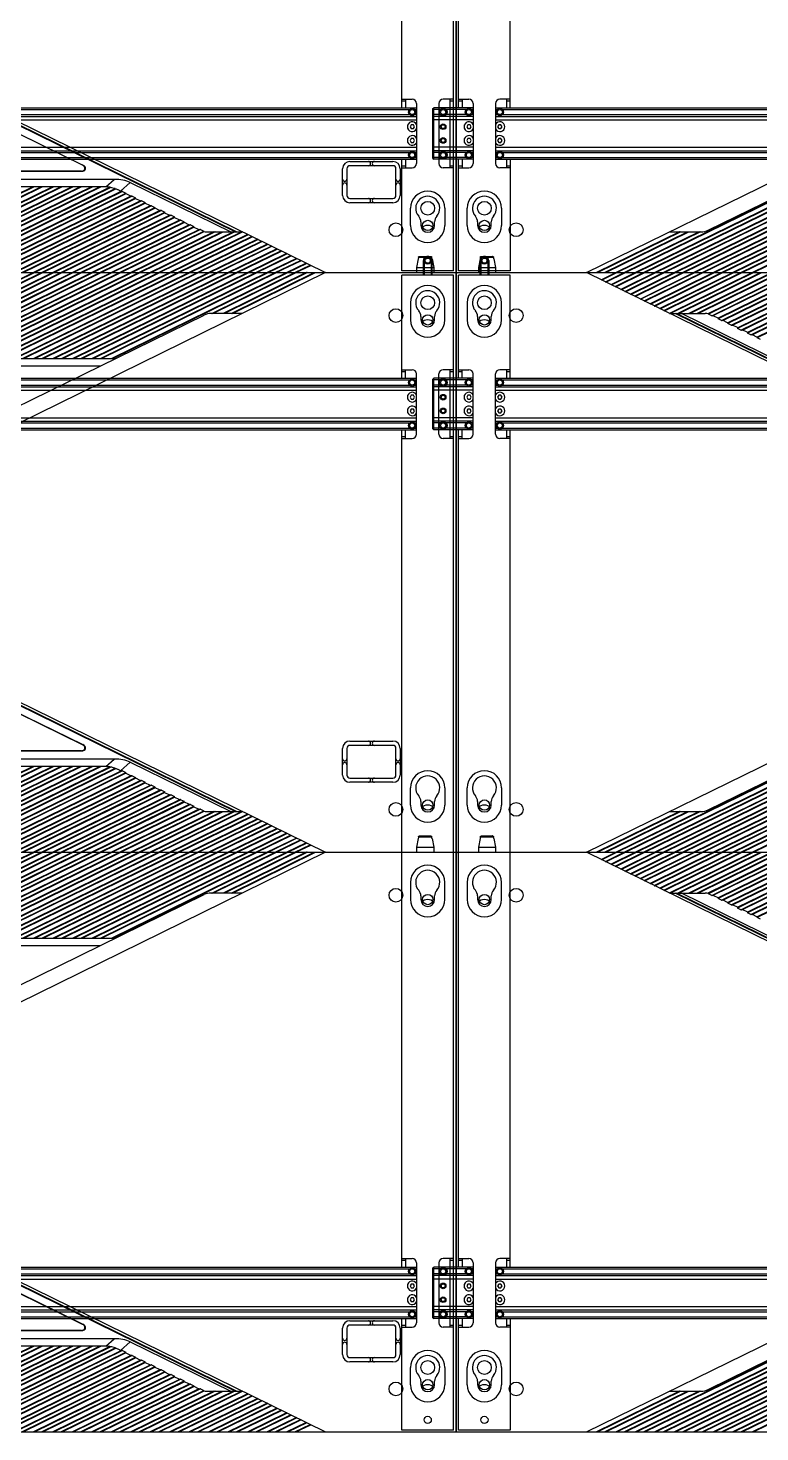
# Model space of a CAD drawing. Header units: millimetres. Extents: x 710 to 26878, y 589 to 5187.
# Drawn here: x 22751 to 23177, y 2025 to 2842 of the extents above; entities that cross this region are included whole.
import ezdxf

# ---------------------------------------------------------------- set-up
doc = ezdxf.new("R2010")
doc.units = ezdxf.units.MM
doc.layers.add('02___PRT_ALL_AXES', color=7, linetype='Continuous')

# ---------------------------------------------------------------- blocks, each defined once
blk = doc.blocks.new('6RYFH')
at = {"color": 7, "linetype": 'Continuous'}
for p, q in [((11450.77, 2231.65), (11450.71, 2231.32)), ((11450.77, 2231.65), (11450.74, 2231.49)), ((11450.83, 2231.98), (11450.77, 2231.65)), ((11450.83, 2231.98), (11458.41, 2231.98)), ((11451.34, 2232.39), (11457.91, 2232.39)), ((11458.47, 2231.65), (11458.41, 2231.98)), ((11458.53, 2231.32), (11458.47, 2231.65)), ((11458.5, 2231.49), (11458.47, 2231.65)), ((12014.77, 2231.65), (12014.71, 2231.32)), ((12014.77, 2231.65), (12014.74, 2231.49)), ((12014.83, 2231.98), (12014.77, 2231.65)), ((12014.83, 2231.98), (12022.41, 2231.98)), ((12015.34, 2232.39), (12021.91, 2232.39)), ((12022.47, 2231.65), (12022.41, 2231.98)), ((12022.53, 2231.32), (12022.47, 2231.65)), ((12022.5, 2231.49), (12022.47, 2231.65)), ((11450.59, 2230.99), (11449.65, 2225.89)), ((11449.65, 2225.89), (11449.65, 2222.89)), ((11449.65, 2225.89), (11459.6, 2225.89)), ((11450.65, 2230.99), (11450.59, 2230.99)), ((11450.71, 2231.32), (11450.65, 2230.99)), ((11450.74, 2231.49), (11450.71, 2231.32)), ((11458.53, 2231.32), (11458.5, 2231.49)), ((11458.59, 2230.99), (11458.53, 2231.32)), ((11458.65, 2230.99), (11458.59, 2230.99)), ((11458.65, 2230.99), (11459.6, 2225.89)), ((11459.6, 2225.89), (11459.6, 2222.89)), ((12014.59, 2230.99), (12013.65, 2225.89)), ((12013.65, 2225.89), (12013.65, 2222.89)), ((12013.65, 2225.89), (12023.6, 2225.89)), ((12014.65, 2230.99), (12014.59, 2230.99)), ((12014.71, 2231.32), (12014.65, 2230.99)), ((12014.74, 2231.49), (12014.71, 2231.32)), ((12022.53, 2231.32), (12022.5, 2231.49)), ((12022.59, 2230.99), (12022.53, 2231.32)), ((12022.65, 2230.99), (12022.59, 2230.99)), ((12022.65, 2230.99), (12023.6, 2225.89)), ((12023.6, 2225.89), (12023.6, 2222.89)), ((11437.12, 2222.89), (11436.62, 2222.39)), ((11436.62, 1885.39), (11436.62, 2222.89)), ((11436.62, 2222.89), (12036.62, 2222.89)), ((11726.41, 2117.9), (11512.62, 2222.89)), ((11521.17, 2218.69), (11529.72, 2222.89)), ((11529.79, 2222.89), (11521.21, 2218.67)), ((11530.47, 2222.89), (11521.55, 2218.51)), ((11523.52, 2217.54), (11534.41, 2222.89)), ((11523.86, 2217.37), (11535.09, 2222.89)), ((11523.89, 2217.35), (11535.16, 2222.89)), ((11526.84, 2215.91), (11541.06, 2222.89)), ((11541.14, 2222.89), (11526.88, 2215.89)), ((11541.82, 2222.89), (11527.22, 2215.72)), ((11529.19, 2214.75), (11545.75, 2222.89)), ((11529.53, 2214.59), (11546.43, 2222.89)), ((11529.56, 2214.57), (11546.51, 2222.89)), ((11532.51, 2213.12), (11552.41, 2222.89)), ((11552.48, 2222.89), (11532.55, 2213.1)), ((11553.16, 2222.89), (11532.89, 2212.94)), ((11534.86, 2211.97), (11557.1, 2222.89)), ((11535.2, 2211.8), (11557.78, 2222.89)), ((11535.24, 2211.78), (11557.85, 2222.89)), ((11538.18, 2210.34), (11563.75, 2222.89)), ((11563.82, 2222.89), (11538.22, 2210.32)), ((11564.5, 2222.89), (11538.56, 2210.15)), ((11540.53, 2209.18), (11568.44, 2222.89)), ((11540.87, 2209.02), (11569.12, 2222.89)), ((11540.91, 2209), (11569.19, 2222.89)), ((11543.86, 2207.55), (11575.09, 2222.89)), ((11575.17, 2222.89), (11543.89, 2207.53)), ((11575.85, 2222.89), (11544.23, 2207.37)), ((11546.2, 2206.4), (11579.78, 2222.89)), ((11546.54, 2206.23), (11580.46, 2222.89)), ((11546.58, 2206.21), (11580.54, 2222.89)), ((11549.53, 2204.77), (11586.44, 2222.89)), ((11586.51, 2222.89), (11549.56, 2204.75)), ((11587.19, 2222.89), (11549.9, 2204.58)), ((11551.87, 2203.61), (11591.13, 2222.89)), ((11552.21, 2203.45), (11591.81, 2222.89)), ((11552.25, 2203.43), (11591.88, 2222.89)), ((11555.2, 2201.98), (11597.78, 2222.89)), ((11597.85, 2222.89), (11555.24, 2201.96)), ((11598.53, 2222.89), (11555.58, 2201.8)), ((11557.55, 2200.83), (11602.47, 2222.89)), ((11557.89, 2200.66), (11603.15, 2222.89)), ((11557.92, 2200.64), (11603.22, 2222.89)), ((11560.87, 2199.19), (11609.12, 2222.89)), ((11609.2, 2222.89), (11560.91, 2199.18)), ((11609.88, 2222.89), (11561.51, 2199.14)), ((11565.45, 2199.14), (11613.81, 2222.89)), ((11566.13, 2199.14), (11614.49, 2222.89)), ((11566.2, 2199.14), (11614.57, 2222.89)), ((11620.47, 2222.89), (11572.1, 2199.14)), ((11620.54, 2222.89), (11572.18, 2199.14)), ((11621.22, 2222.89), (11572.85, 2199.14)), ((11576.79, 2199.14), (11625.16, 2222.89)), ((11577.47, 2199.14), (11625.84, 2222.89)), ((11577.55, 2199.14), (11625.91, 2222.89)), ((11631.81, 2222.89), (11583.16, 2199)), ((11631.88, 2222.89), (11583.21, 2198.99)), ((11632.56, 2222.89), (11583.48, 2198.79)), ((11585.45, 2197.82), (11636.5, 2222.89)), ((11586.24, 2197.88), (11637.18, 2222.89)), ((11586.28, 2197.86), (11637.25, 2222.89)), ((11643.9, 2222.89), (11589.15, 2196)), ((11643.15, 2222.89), (11589.23, 2196.41)), ((11643.23, 2222.89), (11589.27, 2196.39)), ((11591.12, 2195.03), (11647.84, 2222.89)), ((11591.92, 2195.09), (11648.52, 2222.89)), ((11591.95, 2195.07), (11648.6, 2222.89)), ((11655.25, 2222.89), (11594.82, 2193.22)), ((11654.5, 2222.89), (11594.9, 2193.62)), ((11654.57, 2222.89), (11594.94, 2193.61)), ((11596.79, 2192.25), (11659.19, 2222.89)), ((11597.59, 2192.31), (11659.87, 2222.89)), ((11597.62, 2192.29), (11659.94, 2222.89)), ((11666.59, 2222.89), (11600.5, 2190.43)), ((11665.84, 2222.89), (11600.57, 2190.84)), ((11665.91, 2222.89), (11600.61, 2190.82)), ((11602.46, 2189.46), (11670.53, 2222.89)), ((11603.26, 2189.52), (11671.21, 2222.89)), ((11603.29, 2189.5), (11671.28, 2222.89)), ((11677.93, 2222.89), (11606.17, 2187.65)), ((11677.18, 2222.89), (11606.24, 2188.05)), ((11677.25, 2222.89), (11606.28, 2188.04)), ((11608.14, 2186.68), (11681.87, 2222.89)), ((11608.93, 2186.74), (11682.55, 2222.89)), ((11608.97, 2186.72), (11682.63, 2222.89)), ((11689.28, 2222.89), (11611.84, 2184.86)), ((11688.53, 2222.89), (11611.92, 2185.27)), ((11688.6, 2222.89), (11611.95, 2185.25)), ((11790.61, 2222.89), (11688.8, 2172.89)), ((11790.69, 2222.89), (11688.87, 2172.89)), ((11791.37, 2222.89), (11689.55, 2172.89)), ((11693.49, 2172.89), (11795.31, 2222.89)), ((11694.17, 2172.89), (11795.99, 2222.89)), ((11694.24, 2172.89), (11796.06, 2222.89)), ((11801.96, 2222.89), (11700.14, 2172.89)), ((11802.03, 2222.89), (11700.21, 2172.89)), ((11802.71, 2222.89), (11700.89, 2172.89)), ((11704.83, 2172.89), (11806.65, 2222.89)), ((11705.51, 2172.89), (11807.33, 2222.89)), ((11705.58, 2172.89), (11807.4, 2222.89)), ((11813.3, 2222.89), (11711.48, 2172.89)), ((11813.37, 2222.89), (11711.56, 2172.89)), ((11814.05, 2222.89), (11712.24, 2172.89)), ((11716.17, 2172.89), (11817.99, 2222.89)), ((11716.85, 2172.89), (11818.67, 2222.89)), ((11716.93, 2172.89), (11818.75, 2222.89)), ((11824.64, 2222.89), (11722.83, 2172.89)), ((11824.72, 2222.89), (11722.9, 2172.89)), ((11825.4, 2222.89), (11723.58, 2172.89)), ((11727.52, 2172.89), (11829.34, 2222.89)), ((11728.2, 2172.89), (11830.02, 2222.89)), ((11728.27, 2172.89), (11830.09, 2222.89)), ((11835.99, 2222.89), (11734.17, 2172.89)), ((11836.06, 2222.89), (11734.24, 2172.89)), ((11836.74, 2222.89), (11734.92, 2172.89)), ((11738.86, 2172.89), (11840.68, 2222.89)), ((11739.54, 2172.89), (11841.36, 2222.89)), ((11739.61, 2172.89), (11841.43, 2222.89)), ((11847.33, 2222.89), (11745.51, 2172.89)), ((11847.4, 2222.89), (11745.59, 2172.89)), ((11848.08, 2222.89), (11746.27, 2172.89)), ((11750.2, 2172.89), (11852.02, 2222.89)), ((11750.88, 2172.89), (11852.7, 2222.89)), ((11750.96, 2172.89), (11852.78, 2222.89)), ((11858.67, 2222.89), (11756.86, 2172.89)), ((11858.75, 2222.89), (11756.93, 2172.89)), ((11859.43, 2222.89), (11757.61, 2172.89)), ((11960.62, 2222.89), (11761.33, 2125.02)), ((11761.55, 2172.89), (11863.37, 2222.89)), ((11762.23, 2172.89), (11864.05, 2222.89)), ((11762.3, 2172.89), (11864.12, 2222.89)), ((11870.02, 2222.89), (11768.2, 2172.89)), ((11870.09, 2222.89), (11768.27, 2172.89)), ((11870.77, 2222.89), (11768.95, 2172.89)), ((11772.89, 2172.89), (11874.71, 2222.89)), ((11773.57, 2172.89), (11875.39, 2222.89)), ((11773.64, 2172.89), (11875.46, 2222.89)), ((11881.36, 2222.89), (11779.54, 2172.89)), ((11881.43, 2222.89), (11779.62, 2172.89)), ((11882.11, 2222.89), (11780.3, 2172.89)), ((11784.23, 2172.89), (11886.05, 2222.89)), ((11784.91, 2172.89), (11886.73, 2222.89)), ((11784.99, 2172.89), (11886.81, 2222.89)), ((11892.7, 2222.89), (11790.89, 2172.89)), ((11892.78, 2222.89), (11790.96, 2172.89)), ((11893.46, 2222.89), (11791.64, 2172.89)), ((11795.58, 2172.89), (11897.4, 2222.89)), ((11796.26, 2172.89), (11898.08, 2222.89)), ((11796.33, 2172.89), (11898.15, 2222.89)), ((11904.05, 2222.89), (11802.23, 2172.89)), ((11904.12, 2222.89), (11802.3, 2172.89)), ((11904.8, 2222.89), (11802.98, 2172.89)), ((11806.92, 2172.89), (11908.74, 2222.89)), ((11807.6, 2172.89), (11909.42, 2222.89)), ((11807.67, 2172.89), (11909.49, 2222.89)), ((11915.39, 2222.89), (11813.57, 2172.89)), ((11915.46, 2222.89), (11813.65, 2172.89)), ((11916.14, 2222.89), (11814.32, 2172.89)), ((11818.26, 2172.89), (11920.08, 2222.89)), ((11818.94, 2172.89), (11920.76, 2222.89)), ((11819.02, 2172.89), (11920.83, 2222.89)), ((11926.73, 2222.89), (11824.92, 2172.89)), ((11926.81, 2222.89), (11824.99, 2172.89)), ((11927.49, 2222.89), (11825.67, 2172.89)), ((11829.61, 2172.89), (11931.43, 2222.89)), ((11830.29, 2172.89), (11932.1, 2222.89)), ((11830.36, 2172.89), (11932.18, 2222.89)), ((11938.08, 2222.89), (11836.26, 2172.89)), ((11938.15, 2222.89), (11836.33, 2172.89)), ((11938.83, 2222.89), (11837.01, 2172.89)), ((11894.4, 2199.14), (11942.77, 2222.89)), ((11895.08, 2199.14), (11943.45, 2222.89)), ((11895.16, 2199.14), (11943.52, 2222.89)), ((11949.42, 2222.89), (11901.06, 2199.14)), ((11949.49, 2222.89), (11901.13, 2199.14)), ((11950.17, 2222.89), (11901.81, 2199.14)), ((11905.75, 2199.14), (11954.11, 2222.89)), ((11906.43, 2199.14), (11954.79, 2222.89)), ((11906.5, 2199.14), (11954.86, 2222.89)), ((12036.62, 2222.39), (12036.12, 2222.89)), ((12036.62, 2222.89), (12036.62, 1885.39)), ((11560.98, 2199.14), (11581.58, 2199.14)), ((11728, 2118.68), (11564.16, 2199.14)), ((11728.4, 2118.88), (11564.95, 2199.14)), ((11626.28, 2170.41), (11567.79, 2199.14)), ((11912.26, 2199.14), (11893.93, 2199.14)), ((11585.45, 2197.82), (11583.48, 2198.79)), ((11586.12, 2197.94), (11589.39, 2196.33)), ((11591.12, 2195.03), (11589.15, 2196)), ((11595.06, 2193.54), (11591.79, 2195.15)), ((11596.79, 2192.25), (11594.82, 2193.22)), ((11600.74, 2190.76), (11597.46, 2192.37)), ((11725.33, 2117.37), (11889.96, 2198.22)), ((11602.46, 2189.46), (11600.5, 2190.43)), ((11606.41, 2187.97), (11603.13, 2189.58)), ((11608.14, 2186.68), (11606.17, 2187.65)), ((11612.08, 2185.19), (11608.8, 2186.8)), ((11613.81, 2183.89), (11611.84, 2184.86)), ((11635.65, 2168.6), (11829.66, 2168.6)), ((11641.31, 2172.89), (11838.38, 2172.89)), ((11583.28, 1910.06), (11747.91, 1990.91)), ((11744.84, 1989.4), (11908.29, 1909.14)), ((11745.24, 1989.6), (11909.08, 1909.14)), ((11746.83, 1990.38), (11960.62, 1885.39)), ((11512.62, 1885.39), (11711.91, 1983.26)), ((11749.38, 1982.44), (11819.4, 1948.06)), ((11749.38, 1982.35), (11819.05, 1948.14)), ((11819.05, 1948.14), (11819.4, 1948.06)), ((11970.62, 1930.39), (11970.62, 1945.89)), ((11973.12, 1945.89), (11973.12, 1930.39)), ((11974.87, 1950.14), (11999.87, 1950.14)), ((11999.87, 1947.64), (11974.87, 1947.64)), ((12001.62, 1930.39), (12001.62, 1945.89)), ((12004.12, 1945.89), (12004.12, 1930.39)), ((11837.59, 1939.68), (11643.58, 1939.68)), ((11818.55, 1944.39), (11675.11, 1944.39)), ((11675.46, 1944.47), (11818.2, 1944.47)), ((11818.2, 1944.47), (11818.55, 1944.39)), ((11832.69, 1935.37), (11837.59, 1939.68)), ((11846.96, 1937.86), (11841.26, 1932.86)), ((11846.96, 1937.86), (11905.45, 1909.14)), ((11534.41, 1885.39), (11636.23, 1935.39)), ((11535.09, 1885.39), (11636.91, 1935.39)), ((11535.16, 1885.39), (11636.98, 1935.39)), ((11642.88, 1935.39), (11541.06, 1885.39)), ((11642.95, 1935.39), (11541.14, 1885.39)), ((11643.63, 1935.39), (11541.82, 1885.39)), ((11545.75, 1885.39), (11647.57, 1935.39)), ((11546.43, 1885.39), (11648.25, 1935.39)), ((11546.51, 1885.39), (11648.33, 1935.39)), ((11654.22, 1935.39), (11552.41, 1885.39)), ((11654.3, 1935.39), (11552.48, 1885.39)), ((11654.98, 1935.39), (11553.16, 1885.39)), ((11557.1, 1885.39), (11658.92, 1935.39)), ((11557.78, 1885.39), (11659.6, 1935.39)), ((11557.85, 1885.39), (11659.67, 1935.39)), ((11665.57, 1935.39), (11563.75, 1885.39)), ((11665.64, 1935.39), (11563.82, 1885.39)), ((11666.32, 1935.39), (11564.5, 1885.39)), ((11568.44, 1885.39), (11670.26, 1935.39)), ((11569.12, 1885.39), (11670.94, 1935.39)), ((11569.19, 1885.39), (11671.01, 1935.39)), ((11676.91, 1935.39), (11575.09, 1885.39)), ((11676.98, 1935.39), (11575.17, 1885.39)), ((11677.66, 1935.39), (11575.84, 1885.39)), ((11579.78, 1885.39), (11681.6, 1935.39)), ((11580.46, 1885.39), (11682.28, 1935.39)), ((11580.54, 1885.39), (11682.35, 1935.39)), ((11688.25, 1935.39), (11586.44, 1885.39)), ((11688.33, 1935.39), (11586.51, 1885.39)), ((11689.01, 1935.39), (11587.19, 1885.39)), ((11591.13, 1885.39), (11692.95, 1935.39)), ((11591.81, 1885.39), (11693.63, 1935.39)), ((11591.88, 1885.39), (11693.7, 1935.39)), ((11699.6, 1935.39), (11597.78, 1885.39)), ((11699.67, 1935.39), (11597.85, 1885.39)), ((11700.35, 1935.39), (11598.53, 1885.39)), ((11602.47, 1885.39), (11704.29, 1935.39)), ((11603.15, 1885.39), (11704.97, 1935.39)), ((11603.22, 1885.39), (11705.04, 1935.39)), ((11710.94, 1935.39), (11609.12, 1885.39)), ((11711.01, 1935.39), (11609.19, 1885.39)), ((11711.69, 1935.39), (11609.87, 1885.39)), ((11831.93, 1935.39), (11634.86, 1935.39)), ((11790.34, 1935.39), (11688.52, 1885.39)), ((11790.42, 1935.39), (11688.6, 1885.39)), ((11791.1, 1935.39), (11689.28, 1885.39)), ((11693.22, 1885.39), (11795.03, 1935.39)), ((11693.9, 1885.39), (11795.71, 1935.39)), ((11693.97, 1885.39), (11795.79, 1935.39)), ((11801.69, 1935.39), (11699.87, 1885.39)), ((11801.76, 1935.39), (11699.94, 1885.39)), ((11802.44, 1935.39), (11700.62, 1885.39)), ((11704.56, 1885.39), (11806.38, 1935.39)), ((11705.24, 1885.39), (11807.06, 1935.39)), ((11705.31, 1885.39), (11807.13, 1935.39)), ((11813.03, 1935.39), (11711.21, 1885.39)), ((11813.1, 1935.39), (11711.28, 1885.39)), ((11813.78, 1935.39), (11711.96, 1885.39)), ((11715.9, 1885.39), (11817.72, 1935.39)), ((11716.58, 1885.39), (11818.4, 1935.39)), ((11716.66, 1885.39), (11818.47, 1935.39)), ((11824.37, 1935.39), (11722.55, 1885.39)), ((11824.45, 1935.39), (11722.63, 1885.39)), ((11825.13, 1935.39), (11723.31, 1885.39)), ((11727.25, 1885.39), (11829.06, 1935.39)), ((11727.93, 1885.39), (11829.74, 1935.39)), ((11728, 1885.39), (11829.82, 1935.39)), ((11835.12, 1935.1), (11733.9, 1885.39)), ((11835.18, 1935.09), (11733.97, 1885.39)), ((11835.67, 1935), (11734.65, 1885.39)), ((11738.59, 1885.39), (11838.24, 1934.33)), ((11739.27, 1885.39), (11838.53, 1934.14)), ((11739.34, 1885.39), (11838.57, 1934.12)), ((11841.59, 1932.7), (11745.24, 1885.39)), ((11841.62, 1932.68), (11745.31, 1885.39)), ((11842.42, 1932.74), (11745.99, 1885.39)), ((11749.93, 1885.39), (11844.39, 1931.77)), ((11750.61, 1885.39), (11844.27, 1931.38)), ((11750.69, 1885.39), (11844.31, 1931.37)), ((11847.26, 1929.92), (11756.58, 1885.39)), ((11847.3, 1929.9), (11756.66, 1885.39)), ((11848.09, 1929.96), (11757.34, 1885.39)), ((11841.75, 1932.62), (11839.87, 1933.55)), ((11842.42, 1932.74), (11844.39, 1931.77)), ((11847.42, 1929.84), (11844.15, 1931.45)), ((11848.09, 1929.96), (11850.06, 1928.99)), ((11761.28, 1885.39), (11850.06, 1928.99)), ((11761.96, 1885.39), (11849.94, 1928.6)), ((11762.03, 1885.39), (11849.98, 1928.58)), ((11852.93, 1927.13), (11767.93, 1885.39)), ((11852.97, 1927.11), (11768, 1885.39)), ((11853.76, 1927.17), (11768.68, 1885.39)), ((11772.62, 1885.39), (11855.73, 1926.2)), ((11773.3, 1885.39), (11855.62, 1925.81)), ((11773.37, 1885.39), (11855.65, 1925.8)), ((11858.6, 1924.35), (11779.27, 1885.39)), ((11858.64, 1924.33), (11779.34, 1885.39)), ((11859.43, 1924.39), (11780.02, 1885.39)), ((11783.96, 1885.39), (11861.4, 1923.42)), ((11784.64, 1885.39), (11861.29, 1923.03)), ((11784.72, 1885.39), (11861.32, 1923.01)), ((11864.27, 1921.56), (11790.61, 1885.39)), ((11864.31, 1921.54), (11790.69, 1885.39)), ((11865.1, 1921.6), (11791.37, 1885.39)), ((11853.09, 1927.05), (11849.82, 1928.66)), ((11853.76, 1927.17), (11855.73, 1926.2)), ((11858.76, 1924.27), (11855.49, 1925.88)), ((11859.43, 1924.39), (11861.4, 1923.42)), ((11864.44, 1921.48), (11861.16, 1923.09)), ((11865.1, 1921.6), (11867.07, 1920.63)), ((11974.87, 1928.64), (11999.87, 1928.64)), ((11999.87, 1926.14), (11974.87, 1926.14)), ((11795.31, 1885.39), (11867.07, 1920.63)), ((11795.99, 1885.39), (11866.96, 1920.24)), ((11796.06, 1885.39), (11867, 1920.23)), ((11869.95, 1918.78), (11801.96, 1885.39)), ((11869.98, 1918.76), (11802.03, 1885.39)), ((11870.78, 1918.81), (11802.71, 1885.39)), ((11806.65, 1885.39), (11872.75, 1917.85)), ((11807.33, 1885.39), (11872.63, 1917.46)), ((11807.4, 1885.39), (11872.67, 1917.44)), ((11875.62, 1915.99), (11813.3, 1885.39)), ((11875.65, 1915.97), (11813.37, 1885.39)), ((11876.45, 1916.03), (11814.05, 1885.39)), ((11817.99, 1885.39), (11878.42, 1915.06)), ((11818.67, 1885.39), (11878.3, 1914.67)), ((11818.75, 1885.39), (11878.34, 1914.65)), ((11881.29, 1913.21), (11824.64, 1885.39)), ((11881.33, 1913.19), (11824.72, 1885.39)), ((11882.12, 1913.24), (11825.4, 1885.39)), ((11870.11, 1918.7), (11866.83, 1920.3)), ((11870.78, 1918.81), (11872.75, 1917.85)), ((11875.78, 1915.91), (11872.51, 1917.52)), ((11876.45, 1916.03), (11878.42, 1915.06)), ((11881.45, 1913.13), (11878.18, 1914.73)), ((11882.12, 1913.24), (11884.09, 1912.28)), ((11566.74, 1909.14), (11518.38, 1885.39)), ((11566.81, 1909.14), (11518.45, 1885.39)), ((11567.49, 1909.14), (11519.13, 1885.39)), ((11523.07, 1885.39), (11571.43, 1909.14)), ((11523.75, 1885.39), (11572.11, 1909.14)), ((11523.82, 1885.39), (11572.18, 1909.14)), ((11578.08, 1909.14), (11529.72, 1885.39)), ((11578.16, 1909.14), (11529.79, 1885.39)), ((11578.84, 1909.14), (11530.47, 1885.39)), ((11560.98, 1909.14), (11579.31, 1909.14)), ((11829.34, 1885.39), (11884.09, 1912.28)), ((11830.02, 1885.39), (11883.97, 1911.89)), ((11830.09, 1885.39), (11884.01, 1911.87)), ((11886.96, 1910.42), (11835.99, 1885.39)), ((11887, 1910.4), (11836.06, 1885.39)), ((11887.79, 1910.46), (11836.74, 1885.39)), ((11840.68, 1885.39), (11889.76, 1909.49)), ((11841.36, 1885.39), (11890.03, 1909.29)), ((11841.43, 1885.39), (11890.08, 1909.28)), ((11895.69, 1909.14), (11847.33, 1885.39)), ((11895.77, 1909.14), (11847.4, 1885.39)), ((11896.45, 1909.14), (11848.08, 1885.39)), ((11852.02, 1885.39), (11900.39, 1909.14)), ((11852.7, 1885.39), (11901.07, 1909.14)), ((11852.77, 1885.39), (11901.14, 1909.14)), ((11907.04, 1909.14), (11858.67, 1885.39)), ((11907.11, 1909.14), (11858.75, 1885.39)), ((11907.79, 1909.14), (11859.43, 1885.39)), ((11863.37, 1885.39), (11911.73, 1909.14)), ((11864.04, 1885.39), (11912.33, 1909.1)), ((11912.37, 1909.08), (11864.12, 1885.39)), ((11915.32, 1907.64), (11870.02, 1885.39)), ((11915.36, 1907.62), (11870.09, 1885.39)), ((11915.69, 1907.45), (11870.77, 1885.39)), ((11874.71, 1885.39), (11917.66, 1906.48)), ((11875.39, 1885.39), (11918, 1906.32)), ((11918.04, 1906.3), (11875.46, 1885.39)), ((11920.99, 1904.85), (11881.36, 1885.39)), ((11921.03, 1904.83), (11881.43, 1885.39)), ((11921.37, 1904.67), (11882.11, 1885.39)), ((11887.12, 1910.34), (11883.85, 1911.95)), ((11887.79, 1910.46), (11889.76, 1909.49)), ((11891.66, 1909.14), (11912.26, 1909.14)), ((11886.05, 1885.39), (11923.34, 1903.7)), ((11886.73, 1885.39), (11923.68, 1903.53)), ((11923.71, 1903.51), (11886.8, 1885.39)), ((11926.66, 1902.07), (11892.7, 1885.39)), ((11926.7, 1902.05), (11892.78, 1885.39)), ((11927.04, 1901.88), (11893.46, 1885.39)), ((11897.4, 1885.39), (11929.01, 1900.91)), ((11898.07, 1885.39), (11929.35, 1900.75)), ((11929.38, 1900.73), (11898.15, 1885.39)), ((11932.33, 1899.28), (11904.05, 1885.39)), ((11932.37, 1899.26), (11904.12, 1885.39)), ((11932.71, 1899.1), (11904.8, 1885.39)), ((11908.74, 1885.39), (11934.68, 1898.13)), ((11909.42, 1885.39), (11935.02, 1897.96)), ((11935.06, 1897.94), (11909.49, 1885.39)), ((11938, 1896.5), (11915.39, 1885.39)), ((11938.04, 1896.48), (11915.46, 1885.39)), ((11938.38, 1896.31), (11916.14, 1885.39)), ((11920.08, 1885.39), (11940.35, 1895.34)), ((11920.76, 1885.39), (11940.69, 1895.18)), ((11940.73, 1895.16), (11920.83, 1885.39)), ((11943.68, 1893.71), (11926.73, 1885.39)), ((11943.71, 1893.69), (11926.81, 1885.39)), ((11944.05, 1893.53), (11927.49, 1885.39)), ((11931.42, 1885.39), (11946.02, 1892.56)), ((11932.1, 1885.39), (11946.36, 1892.39)), ((11946.4, 1892.37), (11932.18, 1885.39)), ((11949.35, 1890.93), (11938.08, 1885.39)), ((11949.38, 1890.91), (11938.15, 1885.39)), ((11949.72, 1890.74), (11938.83, 1885.39)), ((11942.77, 1885.39), (11951.69, 1889.77)), ((11943.45, 1885.39), (11952.03, 1889.61)), ((11952.07, 1889.59), (11943.52, 1885.39)), ((11436.62, 1885.89), (11437.12, 1885.39)), ((11436.62, 1885.39), (12036.62, 1885.39)), ((12036.12, 1885.39), (12036.62, 1885.89))]:
    blk.add_line(p, q, dxfattribs=at)
for centre, radius in [((11471.62, 2197.89), 4), ((12001.62, 2197.89), 4), ((11453.12, 2195.39), 3), ((12020.12, 2195.39), 3), ((11453.12, 1912.89), 3), ((11471.62, 1910.39), 4), ((12001.62, 1910.39), 4), ((12020.12, 1912.89), 3)]:
    blk.add_circle(centre, radius, dxfattribs=at)
for centre, radius, start, end in [((11457.91, 2231.87), 0.522, 77.03516, 89.99361), ((12021.91, 2231.87), 0.522, 77.03516, 89.99361), ((11581.58, 2190.14), 9, 77.62667, 90), ((11893.93, 2190.14), 9, 90, 116.15434), ((11974.87, 1945.89), 4.25, 90, 180), ((11974.87, 1945.89), 1.75, 90, 180), ((11985.62, 1948.89), 1.25, 270, 90), ((11989.12, 1948.89), 1.25, 90, 270), ((11999.87, 1945.89), 4.25, 0, 90), ((11999.87, 1945.89), 1.75, 0, 90), ((11971.87, 1939.89), 1.25, 180, 0), ((11971.87, 1936.39), 1.25, 0, 180), ((12002.87, 1939.89), 1.25, 180, 0), ((12002.87, 1936.39), 1.25, 0, 180), ((11831.93, 1917.39), 18, 71.47614, 90), ((11831.93, 1917.39), 18, 63.84566, 69.38218), ((11974.87, 1930.39), 4.25, 180, 270), ((11974.87, 1930.39), 1.75, 180, 270), ((11999.87, 1930.39), 4.25, 270, 0), ((11999.87, 1930.39), 1.75, 270, 0), ((11985.62, 1927.39), 1.25, 270, 90), ((11989.12, 1927.39), 1.25, 90, 270), ((11579.31, 1918.14), 9, 270, 296.15434), ((11891.66, 1918.14), 9, 257.62667, 270)]:
    blk.add_arc(centre, radius, start, end, dxfattribs=at)
for centre, major_axis, ratio, start_param, end_param in [((11585.52, 2199.79), (2.07, 0.98), 0.130507, 2.846583, 3.244909), ((11587.49, 2198.82), (2.07, 0.98), 0.130507, -3.038276, -2.358602), ((11591.19, 2197), (2.07, 0.98), 0.130507, 2.565236, 3.244909), ((11593.16, 2196.04), (2.07, 0.98), 0.130507, -3.038276, -2.358602), ((11596.87, 2194.22), (2.07, 0.98), 0.130507, 2.565236, 3.244909), ((11598.83, 2193.25), (2.07, 0.98), 0.130507, -3.038276, -2.358602), ((11602.54, 2191.43), (2.07, 0.98), 0.130507, 2.565236, 3.244909), ((11604.51, 2190.47), (2.07, 0.98), 0.130507, -3.038276, -2.358602), ((11608.21, 2188.65), (2.07, 0.98), 0.130507, 2.565236, 3.244909), ((11610.18, 2187.68), (2.07, 0.98), 0.130507, -3.038276, -2.358602), ((11613.88, 2185.86), (2.07, 0.98), 0.130507, 2.565236, 3.244909), ((11817.6, 1946.54), (3.02, -0.7), 0.645172, -1.225206, 1.225206), ((11817.95, 1946.46), (3.02, -0.7), 0.645172, -1.225206, 1.225206), ((11504.61, 1631.62), (345.95, 303.53), 0.152098, 0.063173, 0.171647), ((11499.24, 1626.9), (345.95, 303.53), 0.152098, 0.107438, 0.114438), ((11840.38, 1931.74), (2.07, 0.98), 0.130507, 0.103317, 0.78299), ((11842.35, 1930.77), (2.07, 0.98), 0.130507, -0.576357, 0.103317), ((11846.05, 1928.95), (2.07, 0.98), 0.130507, 0.103317, 0.78299), ((11848.02, 1927.99), (2.07, 0.98), 0.130507, -0.576357, 0.103317), ((11851.72, 1926.17), (2.07, 0.98), 0.130507, 0.103317, 0.78299), ((11853.69, 1925.2), (2.07, 0.98), 0.130507, -0.576357, 0.103317), ((11857.39, 1923.38), (2.07, 0.98), 0.130507, 0.103317, 0.78299), ((11859.36, 1922.42), (2.07, 0.98), 0.130507, -0.576357, 0.103317), ((11863.06, 1920.6), (2.07, 0.98), 0.130507, 0.103317, 0.78299), ((11865.03, 1919.63), (2.07, 0.98), 0.130507, -0.576357, 0.103317), ((11868.73, 1917.81), (2.07, 0.98), 0.130507, 0.103317, 0.78299), ((11870.7, 1916.84), (2.07, 0.98), 0.130507, -0.576357, 0.103317), ((11874.41, 1915.03), (2.07, 0.98), 0.130507, 0.103317, 0.78299), ((11876.37, 1914.06), (2.07, 0.98), 0.130507, -0.576357, 0.103317), ((11880.08, 1912.24), (2.07, 0.98), 0.130507, 0.103317, 0.78299), ((11882.05, 1911.27), (2.07, 0.98), 0.130507, -0.576357, 0.103317), ((11885.75, 1909.46), (2.07, 0.98), 0.130507, 0.103317, 0.78299), ((11887.72, 1908.49), (2.07, 0.98), 0.130507, -0.29501, 0.103317)]:
    blk.add_ellipse(centre, major_axis=major_axis, ratio=ratio, start_param=start_param, end_param=end_param, dxfattribs=at)
for points, knots in [([(11450.83, 2231.98), (11450.84, 2231.99), (11450.84, 2232.03), (11450.86, 2232.06), (11450.87, 2232.09)], [0, 0, 0, 0, 0.249866, 1, 1, 1, 1]), ([(11450.87, 2232.09), (11450.88, 2232.11), (11450.89, 2232.14), (11450.92, 2232.17), (11450.93, 2232.19)], [0, 0, 0, 0, 0.500081, 1, 1, 1, 1]), ([(11450.93, 2232.19), (11450.94, 2232.2), (11450.96, 2232.23), (11450.99, 2232.26), (11451.01, 2232.27)], [0, 0, 0, 0, 0.499978, 1, 1, 1, 1]), ([(11451.01, 2232.27), (11451.02, 2232.29), (11451.05, 2232.31), (11451.09, 2232.33), (11451.11, 2232.34)], [0, 0, 0, 0, 0.500013, 1, 1, 1, 1]), ([(11451.11, 2232.34), (11451.12, 2232.35), (11451.16, 2232.36), (11451.2, 2232.37), (11451.22, 2232.38)], [0, 0, 0, 0, 0.499911, 1, 1, 1, 1]), ([(11451.22, 2232.38), (11451.23, 2232.38), (11451.27, 2232.39), (11451.31, 2232.39), (11451.34, 2232.39)], [0, 0, 0, 0, 0.250382, 1, 1, 1, 1]), ([(11458.02, 2232.38), (11458.04, 2232.37), (11458.08, 2232.36), (11458.12, 2232.35), (11458.13, 2232.34)], [0, 0, 0, 0, 0.500089, 1, 1, 1, 1]), ([(11458.13, 2232.34), (11458.15, 2232.33), (11458.19, 2232.31), (11458.22, 2232.29), (11458.23, 2232.27)], [0, 0, 0, 0, 0.499987, 1, 1, 1, 1]), ([(11458.23, 2232.27), (11458.25, 2232.26), (11458.28, 2232.23), (11458.3, 2232.2), (11458.31, 2232.19)], [0, 0, 0, 0, 0.500022, 1, 1, 1, 1]), ([(11458.31, 2232.19), (11458.33, 2232.17), (11458.35, 2232.14), (11458.37, 2232.11), (11458.37, 2232.09)], [0, 0, 0, 0, 0.499919, 1, 1, 1, 1]), ([(11458.37, 2232.09), (11458.38, 2232.08), (11458.39, 2232.05), (11458.4, 2232.01), (11458.41, 2231.98)], [0, 0, 0, 0, 0.250397, 1, 1, 1, 1]), ([(12014.83, 2231.98), (12014.84, 2231.99), (12014.84, 2232.03), (12014.86, 2232.06), (12014.87, 2232.09)], [0, 0, 0, 0, 0.249866, 1, 1, 1, 1]), ([(12014.87, 2232.09), (12014.88, 2232.11), (12014.89, 2232.14), (12014.92, 2232.17), (12014.93, 2232.19)], [0, 0, 0, 0, 0.500081, 1, 1, 1, 1]), ([(12014.93, 2232.19), (12014.94, 2232.2), (12014.96, 2232.23), (12014.99, 2232.26), (12015.01, 2232.27)], [0, 0, 0, 0, 0.499978, 1, 1, 1, 1]), ([(12015.01, 2232.27), (12015.02, 2232.29), (12015.05, 2232.31), (12015.09, 2232.33), (12015.11, 2232.34)], [0, 0, 0, 0, 0.500013, 1, 1, 1, 1]), ([(12015.11, 2232.34), (12015.12, 2232.35), (12015.16, 2232.36), (12015.2, 2232.37), (12015.22, 2232.38)], [0, 0, 0, 0, 0.499911, 1, 1, 1, 1]), ([(12015.22, 2232.38), (12015.23, 2232.38), (12015.27, 2232.39), (12015.31, 2232.39), (12015.34, 2232.39)], [0, 0, 0, 0, 0.250382, 1, 1, 1, 1]), ([(12022.02, 2232.38), (12022.04, 2232.37), (12022.08, 2232.36), (12022.12, 2232.35), (12022.13, 2232.34)], [0, 0, 0, 0, 0.500089, 1, 1, 1, 1]), ([(12022.13, 2232.34), (12022.15, 2232.33), (12022.19, 2232.31), (12022.22, 2232.29), (12022.23, 2232.27)], [0, 0, 0, 0, 0.499987, 1, 1, 1, 1]), ([(12022.23, 2232.27), (12022.25, 2232.26), (12022.28, 2232.23), (12022.3, 2232.2), (12022.31, 2232.19)], [0, 0, 0, 0, 0.500022, 1, 1, 1, 1]), ([(12022.31, 2232.19), (12022.33, 2232.17), (12022.35, 2232.14), (12022.37, 2232.11), (12022.37, 2232.09)], [0, 0, 0, 0, 0.499919, 1, 1, 1, 1]), ([(12022.37, 2232.09), (12022.38, 2232.08), (12022.39, 2232.05), (12022.4, 2232.01), (12022.41, 2231.98)], [0, 0, 0, 0, 0.250397, 1, 1, 1, 1]), ([(11838.24, 1934.33), (11838.25, 1934.33), (11838.26, 1934.32), (11838.27, 1934.32), (11838.28, 1934.31), (11838.28, 1934.3), (11838.29, 1934.29), (11838.29, 1934.28), (11838.29, 1934.26), (11838.28, 1934.25), (11838.28, 1934.24), (11838.27, 1934.24)], [0, 0, 0, 0, 0.126258, 0.252416, 0.378065, 0.440847, 0.503376, 0.627544, 0.751631, 0.875774, 1, 1, 1, 1])]:
    blk.add_open_spline(points, degree=3, knots=knots, dxfattribs=at)
blk = doc.blocks.new('*U89')
blk.add_blockref('6RYFH', (-11736.62, -2058.89))
blk = doc.blocks.new('*U91')
at = {"color": 0, "linetype": 'ByBlock', "lineweight": -2, "transparency": 16777216}
for p in [(1200, 675), (1800, 675), (1200, 337.5), (1800, 337.5), (1200, 0), (1800, 0)]:
    blk.add_blockref('*U89', p, dxfattribs=at)
blk = doc.blocks.new('dfx')
at = {"color": 114, "linetype": 'Continuous', "lineweight": -3, "true_color": 0x139b48}
for p, q in [((13138.48, 8861.23), (13138.48, 8869.73)), ((13143.48, 8869.73), (13143.48, 8861.23)), ((13705.48, 8861.23), (13705.48, 8869.73)), ((13710.48, 8869.73), (13710.48, 8861.23)), ((13125.98, 8801.23), (13125.98, 8861.23)), ((13155.98, 8861.23), (13125.98, 8861.23)), ((13155.98, 8801.23), (13155.98, 8861.23)), ((13692.98, 8801.23), (13692.98, 8861.23)), ((13722.98, 8861.23), (13692.98, 8861.23)), ((13722.98, 8188.73), (13722.98, 8861.23)), ((13130.98, 8845.23), (13130.98, 8835.23)), ((13150.98, 8835.23), (13150.98, 8845.23)), ((13697.98, 8845.23), (13697.98, 8835.23)), ((13717.98, 8835.23), (13717.98, 8845.23)), ((13136.98, 8837.29), (13136.98, 8835.23)), ((13144.98, 8835.23), (13144.98, 8837.29)), ((13703.98, 8837.29), (13703.98, 8835.23)), ((13711.98, 8835.23), (13711.98, 8837.29)), ((13125.98, 8806.23), (13131.98, 8806.23)), ((13125.98, 8805.23), (13127.98, 8805.23)), ((13127.98, 8801.23), (13127.98, 8806.23)), ((13134.48, 8768.73), (13134.48, 8803.73)), ((13147.48, 8768.73), (13147.48, 8803.73)), ((13155.98, 8806.23), (13149.98, 8806.23)), ((13153.98, 8801.23), (13153.98, 8806.23)), ((13153.98, 8805.23), (13155.98, 8805.23)), ((13692.98, 8806.23), (13698.98, 8806.23)), ((13692.98, 8805.23), (13694.98, 8805.23)), ((13694.98, 8801.23), (13694.98, 8806.23)), ((13701.48, 8768.73), (13701.48, 8803.73)), ((13714.48, 8768.73), (13714.48, 8803.73)), ((13722.98, 8806.23), (13716.98, 8806.23)), ((13720.98, 8766.23), (13720.98, 8806.23)), ((13720.98, 8805.23), (13722.98, 8805.23)), ((13110.98, 8800.73), (13111.48, 8801.23)), ((13110.98, 8771.73), (13110.98, 8800.73)), ((13115.51, 8800.23), (13110.98, 8800.23)), ((13115.51, 8797.23), (13110.98, 8797.23)), ((13110.98, 8796.73), (13111.48, 8796.23)), ((13111.48, 8771.23), (13111.48, 8801.23)), ((13134.48, 8801.23), (13111.48, 8801.23)), ((13134.48, 8796.23), (13111.48, 8796.23)), ((13134.48, 8800.23), (13133.45, 8800.23)), ((13134.48, 8797.23), (13133.45, 8797.23)), ((13147.48, 8801.23), (13701.48, 8801.23)), ((13147.48, 8800.23), (13148.51, 8800.23)), ((13147.48, 8797.23), (13148.51, 8797.23)), ((13147.48, 8796.23), (13701.48, 8796.23)), ((13700.45, 8800.23), (13701.48, 8800.23)), ((13700.45, 8797.23), (13701.48, 8797.23)), ((13134.48, 8794.23), (13110.98, 8794.23)), ((13131.34, 8791.34), (13130.69, 8790.23)), ((13130.69, 8790.23), (13131.34, 8789.11)), ((13132.63, 8791.34), (13131.34, 8791.34)), ((13131.34, 8789.11), (13132.63, 8789.11)), ((13133.27, 8790.23), (13132.63, 8791.34)), ((13132.63, 8789.11), (13133.27, 8790.23)), ((13147.48, 8794.23), (13701.48, 8794.23)), ((13149.34, 8791.34), (13148.69, 8790.23)), ((13148.69, 8790.23), (13149.34, 8789.11)), ((13150.63, 8791.34), (13149.34, 8791.34)), ((13149.34, 8789.11), (13150.63, 8789.11)), ((13151.27, 8790.23), (13150.63, 8791.34)), ((13150.63, 8789.11), (13151.27, 8790.23)), ((13698.34, 8791.34), (13697.69, 8790.23)), ((13697.69, 8790.23), (13698.34, 8789.11)), ((13699.63, 8791.34), (13698.34, 8791.34)), ((13698.34, 8789.11), (13699.63, 8789.11)), ((13700.27, 8790.23), (13699.63, 8791.34)), ((13699.63, 8789.11), (13700.27, 8790.23)), ((13131.34, 8783.34), (13130.69, 8782.23)), ((13130.69, 8782.23), (13131.34, 8781.11)), ((13132.63, 8783.34), (13131.34, 8783.34)), ((13131.34, 8781.11), (13132.63, 8781.11)), ((13133.27, 8782.23), (13132.63, 8783.34)), ((13132.63, 8781.11), (13133.27, 8782.23)), ((13149.34, 8783.34), (13148.69, 8782.23)), ((13148.69, 8782.23), (13149.34, 8781.11)), ((13150.63, 8783.34), (13149.34, 8783.34)), ((13149.34, 8781.11), (13150.63, 8781.11)), ((13151.27, 8782.23), (13150.63, 8783.34)), ((13150.63, 8781.11), (13151.27, 8782.23)), ((13698.34, 8783.34), (13697.69, 8782.23)), ((13697.69, 8782.23), (13698.34, 8781.11)), ((13699.63, 8783.34), (13698.34, 8783.34)), ((13698.34, 8781.11), (13699.63, 8781.11)), ((13700.27, 8782.23), (13699.63, 8783.34)), ((13699.63, 8781.11), (13700.27, 8782.23)), ((13134.48, 8778.23), (13110.98, 8778.23)), ((13110.98, 8775.73), (13111.48, 8776.23)), ((13115.51, 8775.23), (13110.98, 8775.23)), ((13115.51, 8772.23), (13110.98, 8772.23)), ((13110.98, 8771.73), (13111.48, 8771.23)), ((13134.48, 8776.23), (13111.48, 8776.23)), ((13134.48, 8771.23), (13111.48, 8771.23)), ((13125.98, 8283.73), (13125.98, 8771.23)), ((13127.98, 8766.23), (13127.98, 8771.23)), ((13134.48, 8775.23), (13133.45, 8775.23)), ((13134.48, 8772.23), (13133.45, 8772.23)), ((13147.48, 8778.23), (13701.48, 8778.23)), ((13147.48, 8776.23), (13701.48, 8776.23)), ((13147.48, 8775.23), (13148.51, 8775.23)), ((13147.48, 8772.23), (13148.51, 8772.23)), ((13147.48, 8771.23), (13701.48, 8771.23)), ((13153.98, 8766.23), (13153.98, 8771.23)), ((13155.98, 8283.73), (13155.98, 8771.23)), ((13692.98, 8283.73), (13692.98, 8771.23)), ((13694.98, 8766.23), (13694.98, 8771.23)), ((13700.45, 8775.23), (13701.48, 8775.23)), ((13700.45, 8772.23), (13701.48, 8772.23)), ((13127.98, 8767.23), (13125.98, 8767.23)), ((13125.98, 8766.23), (13131.98, 8766.23)), ((13155.98, 8766.23), (13149.98, 8766.23)), ((13155.98, 8767.23), (13153.98, 8767.23)), ((13694.98, 8767.23), (13692.98, 8767.23)), ((13692.98, 8766.23), (13698.98, 8766.23)), ((13722.98, 8766.23), (13716.98, 8766.23)), ((13722.98, 8767.23), (13720.98, 8767.23)), ((13130.98, 8552.73), (13130.98, 8562.73)), ((13150.98, 8562.73), (13150.98, 8552.73)), ((13697.98, 8552.73), (13697.98, 8562.73)), ((13717.98, 8562.73), (13717.98, 8552.73)), ((13136.98, 8554.79), (13136.98, 8552.73)), ((13144.98, 8552.73), (13144.98, 8554.79)), ((13703.98, 8554.79), (13703.98, 8552.73)), ((13711.98, 8552.73), (13711.98, 8554.79)), ((13130.98, 8507.73), (13130.98, 8497.73)), ((13150.98, 8497.73), (13150.98, 8507.73)), ((13697.98, 8507.73), (13697.98, 8497.73)), ((13717.98, 8497.73), (13717.98, 8507.73)), ((13136.98, 8499.79), (13136.98, 8497.73)), ((13144.98, 8497.73), (13144.98, 8499.79)), ((13703.98, 8499.79), (13703.98, 8497.73)), ((13711.98, 8497.73), (13711.98, 8499.79)), ((13125.98, 8288.73), (13131.98, 8288.73)), ((13127.98, 8288.73), (13127.98, 8283.73)), ((13155.98, 8288.73), (13149.98, 8288.73)), ((13153.98, 8283.73), (13153.98, 8288.73)), ((13692.98, 8288.73), (13698.98, 8288.73)), ((13694.98, 8288.73), (13694.98, 8283.73)), ((13722.98, 8288.73), (13716.98, 8288.73)), ((13720.98, 8248.73), (13720.98, 8288.73)), ((13110.98, 8283.23), (13111.48, 8283.73)), ((13110.98, 8254.23), (13110.98, 8283.23)), ((13115.51, 8282.73), (13110.98, 8282.73)), ((13111.48, 8253.73), (13111.48, 8283.73)), ((13134.48, 8283.73), (13111.48, 8283.73)), ((13125.98, 8287.73), (13127.98, 8287.73)), ((13134.48, 8282.73), (13133.45, 8282.73)), ((13134.48, 8286.23), (13134.48, 8251.23)), ((13147.48, 8286.23), (13147.48, 8251.23)), ((13147.48, 8283.73), (13701.48, 8283.73)), ((13147.48, 8282.73), (13148.51, 8282.73)), ((13153.98, 8287.73), (13155.98, 8287.73)), ((13692.98, 8287.73), (13694.98, 8287.73)), ((13700.45, 8282.73), (13701.48, 8282.73)), ((13701.48, 8286.23), (13701.48, 8251.23)), ((13714.48, 8286.23), (13714.48, 8251.23)), ((13720.98, 8287.73), (13722.98, 8287.73)), ((13115.51, 8279.73), (13110.98, 8279.73)), ((13110.98, 8279.23), (13111.48, 8278.73)), ((13134.48, 8276.73), (13110.98, 8276.73)), ((13134.48, 8278.73), (13111.48, 8278.73)), ((13131.34, 8273.84), (13130.69, 8272.73)), ((13130.69, 8272.73), (13131.34, 8271.61)), ((13132.63, 8273.84), (13131.34, 8273.84)), ((13133.27, 8272.73), (13132.63, 8273.84)), ((13132.63, 8271.61), (13133.27, 8272.73)), ((13134.48, 8279.73), (13133.45, 8279.73)), ((13147.48, 8279.73), (13148.51, 8279.73)), ((13147.48, 8278.73), (13701.48, 8278.73)), ((13147.48, 8276.73), (13701.48, 8276.73)), ((13149.34, 8273.84), (13148.69, 8272.73)), ((13148.69, 8272.73), (13149.34, 8271.61)), ((13150.63, 8273.84), (13149.34, 8273.84)), ((13151.27, 8272.73), (13150.63, 8273.84)), ((13150.63, 8271.61), (13151.27, 8272.73)), ((13698.34, 8273.84), (13697.69, 8272.73)), ((13697.69, 8272.73), (13698.34, 8271.61)), ((13699.63, 8273.84), (13698.34, 8273.84)), ((13700.27, 8272.73), (13699.63, 8273.84)), ((13699.63, 8271.61), (13700.27, 8272.73)), ((13700.45, 8279.73), (13701.48, 8279.73)), ((13131.34, 8265.84), (13130.69, 8264.73)), ((13130.69, 8264.73), (13131.34, 8263.61)), ((13131.34, 8271.61), (13132.63, 8271.61)), ((13132.63, 8265.84), (13131.34, 8265.84)), ((13133.27, 8264.73), (13132.63, 8265.84)), ((13132.63, 8263.61), (13133.27, 8264.73)), ((13149.34, 8265.84), (13148.69, 8264.73)), ((13148.69, 8264.73), (13149.34, 8263.61)), ((13149.34, 8271.61), (13150.63, 8271.61)), ((13150.63, 8265.84), (13149.34, 8265.84)), ((13151.27, 8264.73), (13150.63, 8265.84)), ((13150.63, 8263.61), (13151.27, 8264.73)), ((13698.34, 8265.84), (13697.69, 8264.73)), ((13697.69, 8264.73), (13698.34, 8263.61)), ((13698.34, 8271.61), (13699.63, 8271.61)), ((13699.63, 8265.84), (13698.34, 8265.84)), ((13700.27, 8264.73), (13699.63, 8265.84)), ((13699.63, 8263.61), (13700.27, 8264.73)), ((13134.48, 8260.73), (13110.98, 8260.73)), ((13110.98, 8258.23), (13111.48, 8258.73)), ((13115.51, 8257.73), (13110.98, 8257.73)), ((13134.48, 8258.73), (13111.48, 8258.73)), ((13131.34, 8263.61), (13132.63, 8263.61)), ((13134.48, 8257.73), (13133.45, 8257.73)), ((13147.48, 8260.73), (13701.48, 8260.73)), ((13147.48, 8258.73), (13701.48, 8258.73)), ((13147.48, 8257.73), (13148.51, 8257.73)), ((13149.34, 8263.61), (13150.63, 8263.61)), ((13698.34, 8263.61), (13699.63, 8263.61)), ((13700.45, 8257.73), (13701.48, 8257.73)), ((13115.51, 8254.73), (13110.98, 8254.73)), ((13110.98, 8254.23), (13111.48, 8253.73)), ((13134.48, 8253.73), (13111.48, 8253.73)), ((13125.98, 8188.73), (13125.98, 8253.73)), ((13127.98, 8249.73), (13125.98, 8249.73)), ((13125.98, 8248.73), (13131.98, 8248.73)), ((13127.98, 8253.73), (13127.98, 8248.73)), ((13134.48, 8254.73), (13133.45, 8254.73)), ((13147.48, 8254.73), (13148.51, 8254.73)), ((13147.48, 8253.73), (13701.48, 8253.73)), ((13155.98, 8248.73), (13149.98, 8248.73)), ((13153.98, 8248.73), (13153.98, 8253.73)), ((13155.98, 8249.73), (13153.98, 8249.73)), ((13155.98, 8253.73), (13155.98, 8188.73)), ((13692.98, 8188.73), (13692.98, 8253.73)), ((13694.98, 8249.73), (13692.98, 8249.73)), ((13692.98, 8248.73), (13698.98, 8248.73)), ((13694.98, 8253.73), (13694.98, 8248.73)), ((13700.45, 8254.73), (13701.48, 8254.73)), ((13722.98, 8248.73), (13716.98, 8248.73)), ((13722.98, 8249.73), (13720.98, 8249.73)), ((13155.98, 8188.73), (13125.98, 8188.73)), ((13722.98, 8188.73), (13692.98, 8188.73))]:
    blk.add_line(p, q, dxfattribs=at)
for centre, radius in [((13140.98, 8869.73), 2), ((13140.98, 8869.73), 1.5), ((13707.98, 8869.73), 2), ((13707.98, 8869.73), 1.5), ((13131.98, 8798.73), 2), ((13131.98, 8798.73), 1.5), ((13149.98, 8798.73), 2), ((13149.98, 8798.73), 1.5), ((13698.98, 8798.73), 2), ((13698.98, 8798.73), 1.5), ((13716.98, 8798.73), 2.3), ((13716.98, 8798.73), 2), ((13716.98, 8798.73), 1.5), ((13116.98, 8790.23), 1.65), ((13116.98, 8790.23), 1.15), ((13116.98, 8782.23), 1.65), ((13116.98, 8782.23), 1.15), ((13131.98, 8773.73), 2), ((13131.98, 8773.73), 1.5), ((13149.98, 8773.73), 2), ((13149.98, 8773.73), 1.5), ((13698.98, 8773.73), 2), ((13698.98, 8773.73), 1.5), ((13716.98, 8773.73), 2.3), ((13716.98, 8773.73), 2), ((13716.98, 8773.73), 1.5), ((13131.98, 8281.23), 2), ((13131.98, 8281.23), 1.5), ((13149.98, 8281.23), 2), ((13149.98, 8281.23), 1.5), ((13698.98, 8281.23), 2), ((13698.98, 8281.23), 1.5), ((13716.98, 8281.23), 2.3), ((13716.98, 8281.23), 2), ((13716.98, 8281.23), 1.5), ((13116.98, 8272.73), 1.65), ((13116.98, 8272.73), 1.15), ((13116.98, 8264.73), 1.65), ((13116.98, 8264.73), 1.15), ((13131.98, 8256.23), 2), ((13131.98, 8256.23), 1.5), ((13149.98, 8256.23), 2), ((13149.98, 8256.23), 1.5), ((13698.98, 8256.23), 2), ((13698.98, 8256.23), 1.5), ((13716.98, 8256.23), 2.3), ((13716.98, 8256.23), 2), ((13716.98, 8256.23), 1.5)]:
    blk.add_circle(centre, radius, dxfattribs=at)
for centre, radius, start, end in [((13140.98, 8869.73), 2.5, 143.1301, 180), ((13140.98, 8869.73), 2.5, 0, 36.8699), ((13707.98, 8869.73), 2.5, 143.1301, 180), ((13707.98, 8869.73), 2.5, 0, 36.8699), ((13140.98, 8845.23), 10, 0, 180), ((13707.98, 8845.23), 10, 0, 180), ((13140.98, 8845.23), 7, 318.59038, 221.40962), ((13707.98, 8845.23), 7, 318.59038, 221.40962), ((13131.98, 8837.29), 5, 0, 41.40962), ((13149.98, 8837.29), 5, 138.59038, 180), ((13698.98, 8837.29), 5, 0, 41.40962), ((13716.98, 8837.29), 5, 138.59038, 180), ((13140.98, 8835.23), 10, 180, 0), ((13140.98, 8835.23), 4, 180, 0), ((13140.98, 8830.23), 5, 43.13075, 136.86925), ((13707.98, 8835.23), 10, 180, 0), ((13707.98, 8835.23), 4, 180, 0), ((13707.98, 8830.23), 5, 43.13075, 136.86925), ((13131.98, 8803.73), 2.5, 0, 90), ((13149.98, 8803.73), 2.5, 90, 180), ((13698.98, 8803.73), 2.5, 0, 90), ((13716.98, 8803.73), 2.5, 90, 180), ((13131.98, 8768.73), 2.5, 270, 0), ((13149.98, 8768.73), 2.5, 180, 270), ((13698.98, 8768.73), 2.5, 270, 0), ((13716.98, 8768.73), 2.5, 180, 270), ((13140.98, 8562.73), 10, 0, 180), ((13140.98, 8562.73), 7, 318.59038, 221.40962), ((13707.98, 8562.73), 10, 0, 180), ((13707.98, 8562.73), 7, 318.59038, 221.40962), ((13140.98, 8552.73), 10, 180, 0), ((13131.98, 8554.79), 5, 0, 41.40962), ((13140.98, 8552.73), 4, 180, 0), ((13140.98, 8547.73), 5, 43.13075, 136.86925), ((13149.98, 8554.79), 5, 138.59038, 180), ((13707.98, 8552.73), 10, 180, 0), ((13698.98, 8554.79), 5, 0, 41.40962), ((13707.98, 8552.73), 4, 180, 0), ((13707.98, 8547.73), 5, 43.13075, 136.86925), ((13716.98, 8554.79), 5, 138.59038, 180), ((13140.98, 8507.73), 10, 0, 180), ((13707.98, 8507.73), 10, 0, 180), ((13140.98, 8507.73), 7, 318.59038, 221.40962), ((13707.98, 8507.73), 7, 318.59038, 221.40962), ((13131.98, 8499.79), 5, 0, 41.40962), ((13149.98, 8499.79), 5, 138.59038, 180), ((13698.98, 8499.79), 5, 0, 41.40962), ((13716.98, 8499.79), 5, 138.59038, 180), ((13140.98, 8497.73), 10, 180, 0), ((13140.98, 8497.73), 4, 180, 0), ((13140.98, 8492.73), 5, 43.13075, 136.86925), ((13707.98, 8497.73), 10, 180, 0), ((13707.98, 8497.73), 4, 180, 0), ((13707.98, 8492.73), 5, 43.13075, 136.86925), ((13131.98, 8286.23), 2.5, 0, 90), ((13149.98, 8286.23), 2.5, 90, 180), ((13698.98, 8286.23), 2.5, 0, 90), ((13716.98, 8286.23), 2.5, 90, 180), ((13131.98, 8251.23), 2.5, 270, 0), ((13149.98, 8251.23), 2.5, 180, 270), ((13698.98, 8251.23), 2.5, 270, 0), ((13716.98, 8251.23), 2.5, 180, 270), ((13140.98, 8210.23), 5, 43.13075, 136.86925), ((13707.98, 8210.23), 5, 43.13075, 136.86925)]:
    blk.add_arc(centre, radius, start, end, dxfattribs=at)
at = {"layer": '02___PRT_ALL_AXES', "color": 114, "linetype": 'Continuous', "lineweight": -3, "true_color": 0x139b48}
for p, q in [((13138.98, 8871.23), (13138.98, 8861.23)), ((13142.98, 8871.23), (13142.98, 8861.23)), ((13705.98, 8871.23), (13705.98, 8861.23)), ((13709.98, 8871.23), (13709.98, 8861.23)), ((13130.51, 8800.23), (13118.45, 8800.23)), ((13130.51, 8797.23), (13118.45, 8797.23)), ((13151.45, 8800.23), (13697.51, 8800.23)), ((13151.45, 8797.23), (13697.51, 8797.23)), ((13130.51, 8775.23), (13118.45, 8775.23)), ((13130.51, 8772.23), (13118.45, 8772.23)), ((13151.45, 8775.23), (13697.51, 8775.23)), ((13151.45, 8772.23), (13697.51, 8772.23)), ((13130.51, 8282.73), (13118.45, 8282.73)), ((13151.45, 8282.73), (13697.51, 8282.73)), ((13130.51, 8279.73), (13118.45, 8279.73)), ((13151.45, 8279.73), (13697.51, 8279.73)), ((13130.51, 8257.73), (13118.45, 8257.73)), ((13151.45, 8257.73), (13697.51, 8257.73)), ((13130.51, 8254.73), (13118.45, 8254.73)), ((13151.45, 8254.73), (13697.51, 8254.73)), ((13130.98, 8215.23), (13130.98, 8225.23)), ((13150.98, 8225.23), (13150.98, 8215.23)), ((13697.98, 8215.23), (13697.98, 8225.23)), ((13717.98, 8225.23), (13717.98, 8215.23)), ((13136.98, 8217.29), (13136.98, 8215.23)), ((13144.98, 8215.23), (13144.98, 8217.29)), ((13703.98, 8217.29), (13703.98, 8215.23)), ((13711.98, 8215.23), (13711.98, 8217.29))]:
    blk.add_line(p, q, dxfattribs=at)
for centre, radius in [((13140.98, 8845.23), 4), ((13707.98, 8845.23), 4), ((13116.98, 8798.73), 2.1), ((13131.98, 8798.73), 2.1), ((13149.98, 8798.73), 2.1), ((13698.98, 8798.73), 2.1), ((13716.98, 8790.23), 1.25), ((13716.98, 8782.23), 1.25), ((13116.98, 8773.73), 2.1), ((13131.98, 8773.73), 2.1), ((13149.98, 8773.73), 2.1), ((13698.98, 8773.73), 2.1), ((13116.98, 8281.23), 2.1), ((13131.98, 8281.23), 2.1), ((13149.98, 8281.23), 2.1), ((13698.98, 8281.23), 2.1), ((13716.98, 8272.73), 1.25), ((13716.98, 8264.73), 1.25), ((13116.98, 8256.23), 2.1), ((13131.98, 8256.23), 2.1), ((13149.98, 8256.23), 2.1), ((13698.98, 8256.23), 2.1), ((13140.98, 8225.23), 4), ((13707.98, 8225.23), 4), ((13140.98, 8194.73), 2.1), ((13707.98, 8194.73), 2.1)]:
    blk.add_circle(centre, radius, dxfattribs=at)
for centre, radius, start, end in [((13140.98, 8869.73), 2.5, 36.8699, 143.1301), ((13707.98, 8869.73), 2.5, 36.8699, 143.1301), ((13131.98, 8790.23), 2.84, 28.08421, 331.91579), ((13149.98, 8790.23), 2.84, 208.08421, 151.91579), ((13698.98, 8790.23), 2.84, 28.08421, 331.91579), ((13131.98, 8782.23), 2.84, 28.08421, 331.91579), ((13149.98, 8782.23), 2.84, 208.08421, 151.91579), ((13698.98, 8782.23), 2.84, 28.08421, 331.91579), ((13131.98, 8272.73), 2.84, 28.08421, 331.91579), ((13149.98, 8272.73), 2.84, 208.08421, 151.91579), ((13698.98, 8272.73), 2.84, 28.08421, 331.91579), ((13131.98, 8264.73), 2.84, 28.08421, 331.91579), ((13149.98, 8264.73), 2.84, 208.08421, 151.91579), ((13698.98, 8264.73), 2.84, 28.08421, 331.91579), ((13140.98, 8225.23), 10, 0, 180), ((13140.98, 8225.23), 7, 318.59038, 221.40962), ((13707.98, 8225.23), 10, 0, 180), ((13707.98, 8225.23), 7, 318.59038, 221.40962), ((13140.98, 8215.23), 10, 180, 0), ((13131.98, 8217.29), 5, 0, 41.40962), ((13140.98, 8215.23), 4, 180, 0), ((13149.98, 8217.29), 5, 138.59038, 180), ((13707.98, 8215.23), 10, 180, 0), ((13698.98, 8217.29), 5, 0, 41.40962), ((13707.98, 8215.23), 4, 180, 0), ((13716.98, 8217.29), 5, 138.59038, 180)]:
    blk.add_arc(centre, radius, start, end, dxfattribs=at)
blk = doc.blocks.new('*U176')
blk.add_blockref('dfx', (-13416.98, -8530.48))
blk = doc.blocks.new('*U177')
at = {"color": 0, "linetype": 'ByBlock', "lineweight": -2, "transparency": 16777216}
for p in [(1200, 675), (1800, 675), (1200, 0), (1800, 0)]:
    blk.add_blockref('*U176', p, dxfattribs=at)

msp = doc.modelspace()

# ---------------------------------------------------------------- block references
for name, p in [('*U91', (21499.906, 2198.1302)), ('*U177', (21492.406, 2367.3802))]:
    msp.add_blockref(name, p)

doc.saveas('drawing.dxf')
